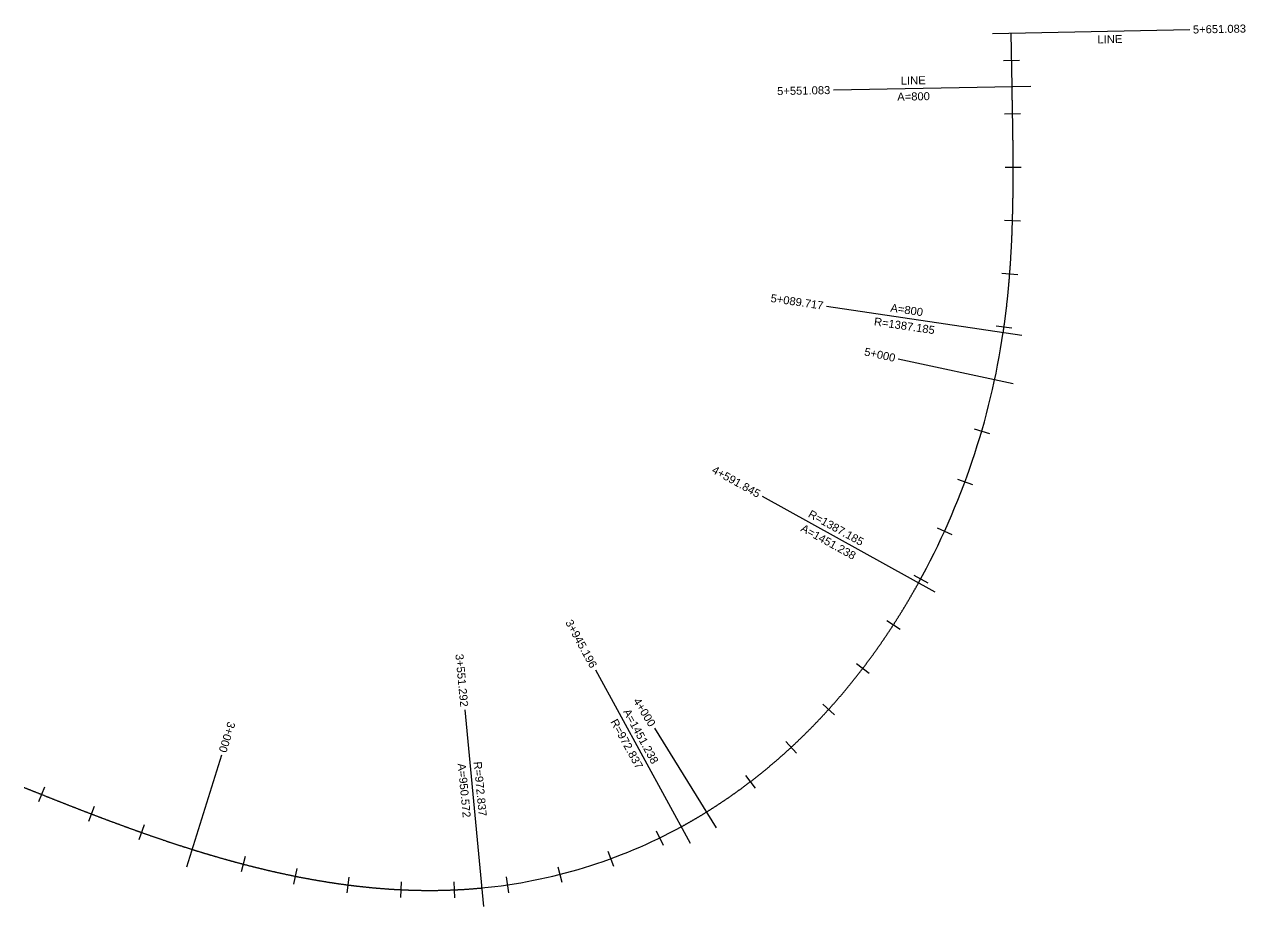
# Model space of a CAD drawing. Header units: millimetres. Extents: x 488745 to 493532, y 4217143 to 4219300.
# Drawn here: x 491243 to 493532, y 4217647 to 4219300 of the extents above; entities that cross this region are included whole.
import ezdxf
from ezdxf.enums import TextEntityAlignment as Align

# ---------------------------------------------------------------- set-up
doc = ezdxf.new("R2010")
doc.units = ezdxf.units.MM
doc.layers.add('ALIGNMENT', color=7, linetype='Continuous')
doc.layers.add('ALIGNMENT-DIMENSION', color=7, linetype='Continuous')
doc.styles.get("Standard").update_dxf_attribs({"font": 'arial.ttf'})

msp = doc.modelspace()

# ---------------------------------------------------------------- linework, layer by layer
at = {"layer": 'ALIGNMENT'}
msp.add_lwpolyline([(491242.5, 4217870.5), (491243.4, 4217870.1), (491244.3, 4217869.8), (491245.2, 4217869.4), (491246.2, 4217869), (491247.1, 4217868.6), (491248, 4217868.3), (491249, 4217867.9), (491249.9, 4217867.5), (491250.8, 4217867.2), (491251.7, 4217866.8), (491252.7, 4217866.4), (491253.6, 4217866), (491254.5, 4217865.7), (491255.5, 4217865.3), (491256.4, 4217864.9), (491257.3, 4217864.6), (491258.2, 4217864.2), (491259.2, 4217863.8), (491260.1, 4217863.4), (491261, 4217863.1), (491262, 4217862.7), (491262.9, 4217862.3), (491263.8, 4217862), (491264.7, 4217861.6), (491265.7, 4217861.2), (491266.6, 4217860.8), (491267.5, 4217860.5), (491268.5, 4217860.1), (491269.4, 4217859.7), (491270.3, 4217859.4), (491271.2, 4217859), (491272.2, 4217858.6), (491273.1, 4217858.2), (491274, 4217857.9), (491275, 4217857.5), (491275.9, 4217857.1), (491276.8, 4217856.8), (491277.7, 4217856.4), (491278.7, 4217856), (491279.6, 4217855.7), (491280.5, 4217855.3), (491281.5, 4217854.9), (491282.4, 4217854.5), (491283.3, 4217854.2), (491284.2, 4217853.8), (491285.2, 4217853.4), (491286.1, 4217853.1), (491287, 4217852.7), (491288, 4217852.3), (491288.9, 4217852), (491289.8, 4217851.6), (491290.7, 4217851.2), (491291.7, 4217850.9), (491292.6, 4217850.5), (491293.5, 4217850.1), (491294.5, 4217849.7), (491295.4, 4217849.4), (491296.3, 4217849), (491297.3, 4217848.6), (491298.2, 4217848.3), (491299.1, 4217847.9), (491300, 4217847.5), (491301, 4217847.2), (491301.9, 4217846.8), (491302.8, 4217846.4), (491303.8, 4217846.1), (491304.7, 4217845.7), (491305.6, 4217845.3), (491306.6, 4217845), (491307.5, 4217844.6), (491308.4, 4217844.2), (491309.3, 4217843.9), (491310.3, 4217843.5), (491311.2, 4217843.1), (491312.1, 4217842.8), (491313.1, 4217842.4), (491314, 4217842), (491314.9, 4217841.7), (491315.9, 4217841.3), (491316.8, 4217840.9), (491317.7, 4217840.6), (491318.7, 4217840.2), (491319.6, 4217839.8), (491320.5, 4217839.5), (491321.4, 4217839.1), (491322.4, 4217838.7), (491323.3, 4217838.4), (491324.2, 4217838), (491325.2, 4217837.7), (491326.1, 4217837.3), (491327, 4217836.9), (491328, 4217836.6), (491328.9, 4217836.2), (491329.8, 4217835.8), (491330.8, 4217835.5), (491331.7, 4217835.1), (491332.6, 4217834.7), (491333.6, 4217834.4), (491334.5, 4217834), (491335.4, 4217833.7), (491336.3, 4217833.3), (491337.3, 4217832.9), (491338.2, 4217832.6), (491339.1, 4217832.2), (491340.1, 4217831.8), (491341, 4217831.5), (491341.9, 4217831.1), (491342.9, 4217830.8), (491343.8, 4217830.4), (491344.7, 4217830), (491345.7, 4217829.7), (491346.6, 4217829.3), (491347.5, 4217828.9), (491348.5, 4217828.6), (491349.4, 4217828.2), (491350.3, 4217827.9), (491351.3, 4217827.5), (491352.2, 4217827.1), (491353.1, 4217826.8), (491354.1, 4217826.4), (491355, 4217826.1), (491355.9, 4217825.7), (491356.9, 4217825.3), (491357.8, 4217825), (491358.7, 4217824.6), (491359.7, 4217824.3), (491360.6, 4217823.9), (491361.5, 4217823.6), (491362.5, 4217823.2), (491363.4, 4217822.8), (491364.3, 4217822.5), (491365.3, 4217822.1), (491366.2, 4217821.8), (491367.1, 4217821.4), (491368.1, 4217821), (491369, 4217820.7), (491369.9, 4217820.3), (491370.9, 4217820), (491371.8, 4217819.6), (491372.7, 4217819.3), (491373.7, 4217818.9), (491374.6, 4217818.6), (491375.5, 4217818.2), (491376.5, 4217817.8), (491377.4, 4217817.5), (491378.3, 4217817.1), (491379.3, 4217816.8), (491380.2, 4217816.4), (491381.2, 4217816.1), (491382.1, 4217815.7), (491383, 4217815.4), (491384, 4217815), (491384.9, 4217814.6), (491385.8, 4217814.3), (491386.8, 4217813.9), (491387.7, 4217813.6), (491388.6, 4217813.2), (491389.6, 4217812.9), (491390.5, 4217812.5), (491391.4, 4217812.2), (491392.4, 4217811.8), (491393.3, 4217811.5), (491394.3, 4217811.1), (491395.2, 4217810.8), (491396.1, 4217810.4), (491397.1, 4217810.1), (491398, 4217809.7), (491398.9, 4217809.4), (491399.9, 4217809), (491400.8, 4217808.7), (491401.7, 4217808.3), (491402.7, 4217808), (491403.6, 4217807.6), (491404.6, 4217807.3), (491405.5, 4217806.9), (491406.4, 4217806.6), (491407.4, 4217806.2), (491408.3, 4217805.9), (491409.2, 4217805.5), (491410.2, 4217805.2), (491411.1, 4217804.8), (491412.1, 4217804.5), (491413, 4217804.1), (491413.9, 4217803.8), (491414.9, 4217803.4), (491415.8, 4217803.1), (491416.7, 4217802.7), (491417.7, 4217802.4), (491418.6, 4217802.1), (491419.6, 4217801.7), (491420.5, 4217801.4), (491421.4, 4217801), (491422.4, 4217800.7), (491423.3, 4217800.3), (491424.3, 4217800), (491425.2, 4217799.6), (491426.1, 4217799.3), (491427.1, 4217799), (491428, 4217798.6), (491428.9, 4217798.3), (491429.9, 4217797.9), (491430.8, 4217797.6), (491431.8, 4217797.2), (491432.7, 4217796.9), (491433.6, 4217796.6), (491434.6, 4217796.2), (491435.5, 4217795.9), (491436.5, 4217795.5), (491437.4, 4217795.2), (491438.3, 4217794.8), (491439.3, 4217794.5), (491440.2, 4217794.2), (491441.2, 4217793.8), (491442.1, 4217793.5), (491443, 4217793.1), (491444, 4217792.8), (491444.9, 4217792.5), (491445.9, 4217792.1), (491446.8, 4217791.8), (491447.8, 4217791.5), (491448.7, 4217791.1), (491449.6, 4217790.8), (491450.6, 4217790.4), (491451.5, 4217790.1), (491452.5, 4217789.8), (491453.4, 4217789.4), (491454.3, 4217789.1), (491455.3, 4217788.8), (491456.2, 4217788.4), (491457.2, 4217788.1), (491458.1, 4217787.8), (491459.1, 4217787.4), (491460, 4217787.1), (491460.9, 4217786.8), (491461.9, 4217786.4), (491462.8, 4217786.1), (491463.8, 4217785.8), (491464.7, 4217785.4), (491465.7, 4217785.1), (491466.6, 4217784.8), (491467.5, 4217784.4), (491468.5, 4217784.1), (491469.4, 4217783.8), (491470.4, 4217783.4), (491471.3, 4217783.1), (491472.3, 4217782.8), (491473.2, 4217782.4), (491474.1, 4217782.1), (491475.1, 4217781.8), (491476, 4217781.5), (491477, 4217781.1), (491477.9, 4217780.8), (491478.9, 4217780.5), (491479.8, 4217780.1), (491480.8, 4217779.8), (491481.7, 4217779.5), (491482.6, 4217779.2), (491483.6, 4217778.8), (491484.5, 4217778.5), (491485.5, 4217778.2), (491486.4, 4217777.8), (491487.4, 4217777.5), (491488.3, 4217777.2), (491489.3, 4217776.9), (491490.2, 4217776.5), (491491.2, 4217776.2), (491492.1, 4217775.9), (491493, 4217775.6), (491494, 4217775.3), (491494.9, 4217774.9), (491495.9, 4217774.6), (491496.8, 4217774.3), (491497.8, 4217774), (491498.7, 4217773.6), (491499.7, 4217773.3), (491500.6, 4217773), (491501.6, 4217772.7), (491502.5, 4217772.4), (491503.5, 4217772), (491504.4, 4217771.7), (491505.4, 4217771.4), (491506.3, 4217771.1), (491507.3, 4217770.8), (491508.2, 4217770.4), (491509.1, 4217770.1), (491510.1, 4217769.8), (491511, 4217769.5), (491512, 4217769.2), (491512.9, 4217768.9), (491513.9, 4217768.5), (491514.8, 4217768.2), (491515.8, 4217767.9), (491516.7, 4217767.6), (491517.7, 4217767.3), (491518.6, 4217767), (491519.6, 4217766.7), (491520.5, 4217766.3), (491521.5, 4217766), (491522.4, 4217765.7), (491523.4, 4217765.4), (491524.3, 4217765.1), (491525.3, 4217764.8), (491526.2, 4217764.5), (491527.2, 4217764.2), (491528.1, 4217763.8), (491529.1, 4217763.5), (491530, 4217763.2), (491531, 4217762.9), (491531.9, 4217762.6), (491532.9, 4217762.3), (491533.8, 4217762), (491534.8, 4217761.7), (491535.7, 4217761.4), (491536.7, 4217761.1), (491537.6, 4217760.8), (491538.6, 4217760.4), (491539.6, 4217760.1), (491540.5, 4217759.8), (491541.5, 4217759.5), (491542.4, 4217759.2), (491543.4, 4217758.9), (491544.3, 4217758.6), (491545.3, 4217758.3), (491546.2, 4217758), (491547.2, 4217757.7), (491548.1, 4217757.4), (491549.1, 4217757.1), (491550, 4217756.8), (491551, 4217756.5), (491551.9, 4217756.2), (491552.9, 4217755.9), (491553.8, 4217755.6), (491554.8, 4217755.3), (491555.8, 4217755), (491556.7, 4217754.7), (491557.7, 4217754.4), (491558.6, 4217754.1), (491559.6, 4217753.8), (491560.5, 4217753.5), (491561.5, 4217753.2), (491562.4, 4217752.9), (491563.4, 4217752.6), (491564.3, 4217752.3), (491565.3, 4217752), (491566.3, 4217751.7), (491567.2, 4217751.4), (491568.2, 4217751.1), (491569.1, 4217750.8), (491570.1, 4217750.5), (491571, 4217750.2), (491572, 4217750), (491572.9, 4217749.7), (491573.9, 4217749.4), (491574.9, 4217749.1), (491575.8, 4217748.8), (491576.8, 4217748.5), (491577.7, 4217748.2), (491578.7, 4217747.9), (491579.6, 4217747.6), (491580.6, 4217747.3), (491581.6, 4217747), (491582.5, 4217746.8), (491583.5, 4217746.5), (491584.4, 4217746.2), (491585.4, 4217745.9), (491586.3, 4217745.6), (491587.3, 4217745.3), (491588.3, 4217745), (491589.2, 4217744.8), (491590.2, 4217744.5), (491591.1, 4217744.2), (491592.1, 4217743.9), (491593.1, 4217743.6), (491594, 4217743.3), (491595, 4217743), (491595.9, 4217742.8), (491596.9, 4217742.5), (491597.9, 4217742.2), (491598.8, 4217741.9), (491599.8, 4217741.6), (491600.7, 4217741.4), (491601.7, 4217741.1), (491602.7, 4217740.8), (491603.6, 4217740.5), (491604.6, 4217740.2), (491605.5, 4217740), (491606.5, 4217739.7), (491607.5, 4217739.4), (491608.4, 4217739.1), (491609.4, 4217738.9), (491610.3, 4217738.6), (491611.3, 4217738.3), (491612.3, 4217738), (491613.2, 4217737.8), (491614.2, 4217737.5), (491615.1, 4217737.2), (491616.1, 4217736.9), (491617.1, 4217736.7), (491618, 4217736.4), (491619, 4217736.1), (491620, 4217735.9), (491620.9, 4217735.6), (491621.9, 4217735.3), (491622.8, 4217735), (491623.8, 4217734.8), (491624.8, 4217734.5), (491625.7, 4217734.2), (491626.7, 4217734), (491627.7, 4217733.7), (491628.6, 4217733.4), (491629.6, 4217733.2), (491630.6, 4217732.9), (491631.5, 4217732.6), (491632.5, 4217732.4), (491633.5, 4217732.1), (491634.4, 4217731.9), (491635.4, 4217731.6), (491636.3, 4217731.3), (491637.3, 4217731.1), (491638.3, 4217730.8), (491639.2, 4217730.5), (491640.2, 4217730.3), (491641.2, 4217730), (491642.1, 4217729.8), (491643.1, 4217729.5), (491644.1, 4217729.2), (491645, 4217729), (491646, 4217728.7), (491647, 4217728.5), (491647.9, 4217728.2), (491648.9, 4217728), (491649.9, 4217727.7), (491650.8, 4217727.4), (491651.8, 4217727.2), (491652.8, 4217726.9), (491653.7, 4217726.7), (491654.7, 4217726.4), (491655.7, 4217726.2), (491656.6, 4217725.9), (491657.6, 4217725.7), (491658.6, 4217725.4), (491659.5, 4217725.2), (491660.5, 4217724.9), (491661.5, 4217724.7), (491662.4, 4217724.4), (491663.4, 4217724.2), (491664.4, 4217723.9), (491665.4, 4217723.7), (491666.3, 4217723.4), (491667.3, 4217723.2), (491668.3, 4217722.9), (491669.2, 4217722.7), (491670.2, 4217722.5), (491671.2, 4217722.2), (491672.1, 4217722), (491673.1, 4217721.7), (491674.1, 4217721.5), (491675.1, 4217721.2), (491676, 4217721), (491677, 4217720.8), (491678, 4217720.5), (491678.9, 4217720.3), (491679.9, 4217720), (491680.9, 4217719.8), (491681.8, 4217719.6), (491682.8, 4217719.3), (491683.8, 4217719.1), (491684.8, 4217718.8), (491685.7, 4217718.6), (491686.7, 4217718.4), (491687.7, 4217718.1), (491688.6, 4217717.9), (491689.6, 4217717.7), (491690.6, 4217717.4), (491691.6, 4217717.2), (491692.5, 4217717), (491693.5, 4217716.7), (491694.5, 4217716.5), (491695.5, 4217716.3), (491696.4, 4217716.1), (491697.4, 4217715.8), (491698.4, 4217715.6), (491699.4, 4217715.4), (491700.3, 4217715.1), (491701.3, 4217714.9), (491702.3, 4217714.7), (491703.2, 4217714.5), (491704.2, 4217714.2), (491705.2, 4217714), (491706.2, 4217713.8), (491707.1, 4217713.6), (491708.1, 4217713.3), (491709.1, 4217713.1), (491710.1, 4217712.9), (491711, 4217712.7), (491712, 4217712.4), (491713, 4217712.2), (491714, 4217712), (491714.9, 4217711.8), (491715.9, 4217711.6), (491716.9, 4217711.4), (491717.9, 4217711.1), (491718.9, 4217710.9), (491719.8, 4217710.7), (491720.8, 4217710.5), (491721.8, 4217710.3), (491722.8, 4217710.1), (491723.7, 4217709.8), (491724.7, 4217709.6), (491725.7, 4217709.4), (491726.7, 4217709.2), (491727.6, 4217709), (491728.6, 4217708.8), (491729.6, 4217708.6), (491730.6, 4217708.4), (491731.6, 4217708.2), (491732.5, 4217707.9), (491733.5, 4217707.7), (491734.5, 4217707.5), (491735.5, 4217707.3), (491736.4, 4217707.1), (491737.4, 4217706.9), (491738.4, 4217706.7), (491739.4, 4217706.5), (491740.4, 4217706.3), (491741.3, 4217706.1), (491742.3, 4217705.9), (491743.3, 4217705.7), (491744.3, 4217705.5), (491745.3, 4217705.3), (491746.2, 4217705.1), (491747.2, 4217704.9), (491748.2, 4217704.7), (491749.2, 4217704.5), (491750.2, 4217704.3), (491751.1, 4217704.1), (491752.1, 4217703.9), (491753.1, 4217703.7), (491754.1, 4217703.5), (491755.1, 4217703.3), (491756, 4217703.1), (491757, 4217702.9), (491758, 4217702.7), (491759, 4217702.6), (491760, 4217702.4), (491760.9, 4217702.2), (491761.9, 4217702), (491762.9, 4217701.8), (491763.9, 4217701.6), (491764.9, 4217701.4), (491765.9, 4217701.2), (491766.8, 4217701), (491767.8, 4217700.9), (491768.8, 4217700.7), (491769.8, 4217700.5), (491770.8, 4217700.3), (491771.8, 4217700.1), (491772.7, 4217699.9), (491773.7, 4217699.8), (491774.7, 4217699.6), (491775.7, 4217699.4), (491776.7, 4217699.2), (491777.7, 4217699), (491778.6, 4217698.9), (491779.6, 4217698.7), (491780.6, 4217698.5), (491781.6, 4217698.3), (491782.6, 4217698.1), (491783.6, 4217698), (491784.5, 4217697.8), (491785.5, 4217697.6), (491786.5, 4217697.4), (491787.5, 4217697.3), (491788.5, 4217697.1), (491789.5, 4217696.9), (491790.5, 4217696.8), (491791.4, 4217696.6), (491792.4, 4217696.4), (491793.4, 4217696.3), (491794.4, 4217696.1), (491795.4, 4217695.9), (491796.4, 4217695.7), (491797.4, 4217695.6), (491798.3, 4217695.4), (491799.3, 4217695.3), (491800.3, 4217695.1), (491801.3, 4217694.9), (491802.3, 4217694.8), (491803.3, 4217694.6), (491804.3, 4217694.4), (491805.3, 4217694.3), (491806.2, 4217694.1), (491807.2, 4217694), (491808.2, 4217693.8), (491809.2, 4217693.6), (491810.2, 4217693.5), (491811.2, 4217693.3), (491812.2, 4217693.2), (491813.2, 4217693), (491814.1, 4217692.9), (491815.1, 4217692.7), (491816.1, 4217692.6), (491817.1, 4217692.4), (491818.1, 4217692.3), (491819.1, 4217692.1), (491820.1, 4217692), (491821.1, 4217691.8), (491822, 4217691.7), (491823, 4217691.5), (491824, 4217691.4), (491825, 4217691.2), (491826, 4217691.1), (491827, 4217690.9), (491828, 4217690.8), (491829, 4217690.6), (491830, 4217690.5), (491831, 4217690.4), (491831.9, 4217690.2), (491832.9, 4217690.1), (491833.9, 4217689.9), (491834.9, 4217689.8), (491835.9, 4217689.7), (491836.9, 4217689.5), (491837.9, 4217689.4), (491838.9, 4217689.2), (491839.9, 4217689.1), (491840.9, 4217689), (491841.8, 4217688.8), (491842.8, 4217688.7), (491843.8, 4217688.6), (491844.8, 4217688.4), (491845.8, 4217688.3), (491846.8, 4217688.2), (491847.8, 4217688), (491848.8, 4217687.9), (491849.8, 4217687.8), (491850.8, 4217687.7), (491851.8, 4217687.5), (491852.8, 4217687.4), (491853.7, 4217687.3), (491854.7, 4217687.2), (491855.7, 4217687), (491856.7, 4217686.9), (491857.7, 4217686.8), (491858.7, 4217686.7), (491859.7, 4217686.6), (491860.7, 4217686.4), (491861.7, 4217686.3), (491862.7, 4217686.2), (491863.7, 4217686.1), (491864.7, 4217686), (491865.7, 4217685.8), (491866.7, 4217685.7), (491867.6, 4217685.6), (491868.6, 4217685.5), (491869.6, 4217685.4), (491870.6, 4217685.3), (491871.6, 4217685.2), (491872.6, 4217685.1), (491873.6, 4217684.9), (491874.6, 4217684.8), (491875.6, 4217684.7), (491876.6, 4217684.6), (491877.6, 4217684.5), (491878.6, 4217684.4), (491879.6, 4217684.3), (491880.6, 4217684.2), (491881.6, 4217684.1), (491882.6, 4217684), (491883.6, 4217683.9), (491884.5, 4217683.8), (491885.5, 4217683.7), (491886.5, 4217683.6), (491887.5, 4217683.5), (491888.5, 4217683.4), (491889.5, 4217683.3), (491890.5, 4217683.2), (491891.5, 4217683.1), (491892.5, 4217683), (491893.5, 4217682.9), (491894.5, 4217682.8), (491895.5, 4217682.7), (491896.5, 4217682.6), (491897.5, 4217682.5), (491898.5, 4217682.4), (491899.5, 4217682.4), (491900.5, 4217682.3), (491901.5, 4217682.2), (491902.5, 4217682.1), (491903.5, 4217682), (491904.5, 4217681.9), (491905.5, 4217681.8), (491906.5, 4217681.7), (491907.4, 4217681.7), (491908.4, 4217681.6), (491909.4, 4217681.5), (491910.4, 4217681.4), (491911.4, 4217681.3), (491912.4, 4217681.3), (491913.4, 4217681.2), (491914.4, 4217681.1), (491915.4, 4217681), (491916.4, 4217681), (491917.4, 4217680.9), (491918.4, 4217680.8), (491919.4, 4217680.7), (491920.4, 4217680.7), (491921.4, 4217680.6), (491922.4, 4217680.5), (491923.4, 4217680.4), (491924.4, 4217680.4), (491925.4, 4217680.3), (491926.4, 4217680.2), (491927.4, 4217680.2), (491928.4, 4217680.1), (491929.4, 4217680), (491930.4, 4217680), (491931.4, 4217679.9), (491932.4, 4217679.9), (491933.4, 4217679.8), (491934.4, 4217679.7), (491935.4, 4217679.7), (491936.4, 4217679.6), (491937.4, 4217679.6), (491938.4, 4217679.5), (491939.4, 4217679.4), (491940.4, 4217679.4), (491941.4, 4217679.3), (491942.4, 4217679.3), (491943.4, 4217679.2), (491944.4, 4217679.2), (491945.4, 4217679.1), (491946.4, 4217679.1), (491947.4, 4217679), (491948.4, 4217679), (491949.4, 4217678.9), (491950.4, 4217678.9), (491951.4, 4217678.8), (491952.4, 4217678.8), (491953.4, 4217678.7), (491954.4, 4217678.7), (491955.4, 4217678.7), (491956.4, 4217678.6), (491957.3, 4217678.6), (491958.3, 4217678.5), (491959.3, 4217678.5), (491960.3, 4217678.5), (491961.3, 4217678.4), (491962.3, 4217678.4), (491963.3, 4217678.3), (491964.3, 4217678.3), (491965.3, 4217678.3), (491966.3, 4217678.2), (491967.3, 4217678.2), (491968.3, 4217678.2), (491969.3, 4217678.1), (491970.3, 4217678.1), (491971.3, 4217678.1), (491972.3, 4217678.1), (491973.3, 4217678), (491974.3, 4217678), (491975.3, 4217678), (491976.3, 4217678), (491977.3, 4217677.9), (491978.3, 4217677.9), (491979.3, 4217677.9), (491980.3, 4217677.9), (491981.3, 4217677.8), (491982.3, 4217677.8), (491983.3, 4217677.8), (491984.3, 4217677.8), (491985.3, 4217677.8), (491986.3, 4217677.8), (491987.3, 4217677.7), (491988.3, 4217677.7), (491989.3, 4217677.7), (491990.3, 4217677.7), (491991.3, 4217677.7), (491992.3, 4217677.7), (491993.3, 4217677.7), (491994.3, 4217677.7), (491995.3, 4217677.7), (491996.3, 4217677.7), (491997.3, 4217677.6), (491998.3, 4217677.6), (491999.3, 4217677.6), (492000.3, 4217677.6), (492001.3, 4217677.6), (492002.3, 4217677.6), (492003.3, 4217677.6), (492004.3, 4217677.6), (492005.3, 4217677.6), (492006.3, 4217677.6), (492007.3, 4217677.6), (492008.3, 4217677.6), (492009.3, 4217677.7), (492010.3, 4217677.7), (492011.3, 4217677.7), (492012.3, 4217677.7), (492013.3, 4217677.7), (492014.3, 4217677.7), (492015.3, 4217677.7), (492016.3, 4217677.7), (492017.3, 4217677.7), (492018.3, 4217677.7), (492019.3, 4217677.8), (492020.3, 4217677.8), (492021.3, 4217677.8), (492022.3, 4217677.8), (492023.3, 4217677.8), (492024.3, 4217677.8), (492025.3, 4217677.9), (492026.3, 4217677.9), (492027.3, 4217677.9), (492028.3, 4217677.9), (492029.3, 4217678), (492030.3, 4217678), (492031.3, 4217678), (492032.3, 4217678), (492033.3, 4217678.1), (492034.3, 4217678.1), (492035.3, 4217678.1), (492036.3, 4217678.2), (492037.3, 4217678.2), (492038.3, 4217678.2), (492039.3, 4217678.3), (492040.3, 4217678.3), (492041.3, 4217678.3), (492042.3, 4217678.4), (492043.3, 4217678.4), (492044.3, 4217678.4), (492045.3, 4217678.5), (492046.3, 4217678.5), (492047.3, 4217678.6), (492048.3, 4217678.6), (492049.3, 4217678.6), (492050.3, 4217678.7), (492051.3, 4217678.7), (492052.3, 4217678.8), (492053.3, 4217678.8), (492054.3, 4217678.9), (492055.3, 4217678.9), (492056.3, 4217679), (492057.3, 4217679), (492058.3, 4217679.1), (492059.3, 4217679.1), (492060.3, 4217679.2), (492061.3, 4217679.2), (492062.3, 4217679.3), (492063.3, 4217679.4), (492064.3, 4217679.4), (492065.3, 4217679.5), (492066.3, 4217679.5), (492067.3, 4217679.6), (492068.3, 4217679.7), (492069.3, 4217679.7), (492070.3, 4217679.8), (492071.3, 4217679.9), (492072.3, 4217679.9), (492073.3, 4217680), (492074.3, 4217680.1), (492075.3, 4217680.1), (492076.3, 4217680.2), (492077.3, 4217680.3), (492078.3, 4217680.3), (492079.3, 4217680.4), (492080.3, 4217680.5), (492081.3, 4217680.6), (492082.3, 4217680.6), (492083.3, 4217680.7), (492084.3, 4217680.8), (492085.3, 4217680.9), (492086.2, 4217680.9), (492087.2, 4217681), (492088.2, 4217681.1), (492089.2, 4217681.2), (492090.2, 4217681.3), (492091.2, 4217681.4), (492092.2, 4217681.5), (492093.2, 4217681.5), (492094.2, 4217681.6), (492095.2, 4217681.7), (492096.2, 4217681.8), (492097.2, 4217681.9), (492098.2, 4217682), (492099.2, 4217682.1), (492100, 4217682.2, 0.101573), (492474.1, 4217796.8), (492474.9, 4217797.2), (492475.8, 4217797.7), (492476.7, 4217798.2), (492477.6, 4217798.7), (492478.5, 4217799.2), (492479.3, 4217799.6), (492480.2, 4217800.1), (492481.1, 4217800.6), (492482, 4217801.1), (492482.8, 4217801.6), (492483.7, 4217802.1), (492484.6, 4217802.6), (492485.4, 4217803.1), (492486.3, 4217803.5), (492487.2, 4217804), (492488.1, 4217804.5), (492488.9, 4217805), (492489.8, 4217805.5), (492490.7, 4217806), (492491.5, 4217806.5), (492492.4, 4217807), (492493.3, 4217807.5), (492494.1, 4217808), (492495, 4217808.5), (492495.9, 4217809), (492496.7, 4217809.5), (492497.6, 4217810), (492498.5, 4217810.5), (492499.3, 4217811), (492500.2, 4217811.5), (492501, 4217812), (492501.9, 4217812.5), (492502.8, 4217813), (492503.6, 4217813.6), (492504.5, 4217814.1), (492505.3, 4217814.6), (492506.2, 4217815.1), (492507.1, 4217815.6), (492507.9, 4217816.1), (492508.8, 4217816.6), (492509.6, 4217817.1), (492510.5, 4217817.7), (492511.3, 4217818.2), (492512.2, 4217818.7), (492513.1, 4217819.2), (492513.9, 4217819.7), (492514.8, 4217820.3), (492515.6, 4217820.8), (492516.5, 4217821.3), (492517.3, 4217821.8), (492518.2, 4217822.3), (492519, 4217822.9), (492519.9, 4217823.4), (492520.7, 4217823.9), (492521.6, 4217824.4), (492522.4, 4217825), (492523.3, 4217825.5), (492524.1, 4217826), (492525, 4217826.6), (492525.8, 4217827.1), (492526.7, 4217827.6), (492527.5, 4217828.2), (492528.4, 4217828.7), (492529.2, 4217829.2), (492530.1, 4217829.8), (492530.9, 4217830.3), (492531.7, 4217830.8), (492532.6, 4217831.4), (492533.4, 4217831.9), (492534.3, 4217832.5), (492535.1, 4217833), (492535.9, 4217833.5), (492536.8, 4217834.1), (492537.6, 4217834.6), (492538.5, 4217835.2), (492539.3, 4217835.7), (492540.1, 4217836.3), (492541, 4217836.8), (492541.8, 4217837.3), (492542.7, 4217837.9), (492543.5, 4217838.4), (492544.3, 4217839), (492545.2, 4217839.5), (492546, 4217840.1), (492546.8, 4217840.6), (492547.7, 4217841.2), (492548.5, 4217841.8), (492549.3, 4217842.3), (492550.2, 4217842.9), (492551, 4217843.4), (492551.8, 4217844), (492552.7, 4217844.5), (492553.5, 4217845.1), (492554.3, 4217845.7), (492555.1, 4217846.2), (492556, 4217846.8), (492556.8, 4217847.3), (492557.6, 4217847.9), (492558.4, 4217848.5), (492559.3, 4217849), (492560.1, 4217849.6), (492560.9, 4217850.2), (492561.7, 4217850.7), (492562.6, 4217851.3), (492563.4, 4217851.9), (492564.2, 4217852.4), (492565, 4217853), (492565.9, 4217853.6), (492566.7, 4217854.1), (492567.5, 4217854.7), (492568.3, 4217855.3), (492569.1, 4217855.9), (492570, 4217856.4), (492570.8, 4217857), (492571.6, 4217857.6), (492572.4, 4217858.2), (492573.2, 4217858.7), (492574, 4217859.3), (492574.9, 4217859.9), (492575.7, 4217860.5), (492576.5, 4217861.1), (492577.3, 4217861.6), (492578.1, 4217862.2), (492578.9, 4217862.8), (492579.7, 4217863.4), (492580.5, 4217864), (492581.4, 4217864.6), (492582.2, 4217865.2), (492583, 4217865.7), (492583.8, 4217866.3), (492584.6, 4217866.9), (492585.4, 4217867.5), (492586.2, 4217868.1), (492587, 4217868.7), (492587.8, 4217869.3), (492588.6, 4217869.9), (492589.4, 4217870.5), (492590.2, 4217871.1), (492591, 4217871.7), (492591.8, 4217872.3), (492592.6, 4217872.8), (492593.4, 4217873.4), (492594.2, 4217874), (492595, 4217874.6), (492595.8, 4217875.2), (492596.6, 4217875.8), (492597.4, 4217876.4), (492598.2, 4217877), (492599, 4217877.7), (492599.8, 4217878.3), (492600.6, 4217878.9), (492601.4, 4217879.5), (492602.2, 4217880.1), (492603, 4217880.7), (492603.8, 4217881.3), (492604.6, 4217881.9), (492605.4, 4217882.5), (492606.2, 4217883.1), (492607, 4217883.7), (492607.8, 4217884.3), (492608.6, 4217884.9), (492609.4, 4217885.6), (492610.1, 4217886.2), (492610.9, 4217886.8), (492611.7, 4217887.4), (492612.5, 4217888), (492613.3, 4217888.6), (492614.1, 4217889.2), (492614.9, 4217889.9), (492615.7, 4217890.5), (492616.4, 4217891.1), (492617.2, 4217891.7), (492618, 4217892.3), (492618.8, 4217893), (492619.6, 4217893.6), (492620.4, 4217894.2), (492621.1, 4217894.8), (492621.9, 4217895.5), (492622.7, 4217896.1), (492623.5, 4217896.7), (492624.3, 4217897.3), (492625, 4217898), (492625.8, 4217898.6), (492626.6, 4217899.2), (492627.4, 4217899.9), (492628.1, 4217900.5), (492628.9, 4217901.1), (492629.7, 4217901.8), (492630.5, 4217902.4), (492631.2, 4217903), (492632, 4217903.7), (492632.8, 4217904.3), (492633.6, 4217904.9), (492634.3, 4217905.6), (492635.1, 4217906.2), (492635.9, 4217906.8), (492636.6, 4217907.5), (492637.4, 4217908.1), (492638.2, 4217908.7), (492638.9, 4217909.4), (492639.7, 4217910), (492640.5, 4217910.7), (492641.2, 4217911.3), (492642, 4217912), (492642.8, 4217912.6), (492643.5, 4217913.2), (492644.3, 4217913.9), (492645.1, 4217914.5), (492645.8, 4217915.2), (492646.6, 4217915.8), (492647.4, 4217916.5), (492648.1, 4217917.1), (492648.9, 4217917.8), (492649.6, 4217918.4), (492650.4, 4217919.1), (492651.2, 4217919.7), (492651.9, 4217920.4), (492652.7, 4217921), (492653.4, 4217921.7), (492654.2, 4217922.4), (492654.9, 4217923), (492655.7, 4217923.7), (492656.4, 4217924.3), (492657.2, 4217925), (492657.9, 4217925.6), (492658.7, 4217926.3), (492659.5, 4217927), (492660.2, 4217927.6), (492661, 4217928.3), (492661.7, 4217928.9), (492662.5, 4217929.6), (492663.2, 4217930.3), (492663.9, 4217930.9), (492664.7, 4217931.6), (492665.4, 4217932.3), (492666.2, 4217932.9), (492666.9, 4217933.6), (492667.7, 4217934.3), (492668.4, 4217934.9), (492669.2, 4217935.6), (492669.9, 4217936.3), (492670.7, 4217936.9), (492671.4, 4217937.6), (492672.1, 4217938.3), (492672.9, 4217938.9), (492673.6, 4217939.6), (492674.4, 4217940.3), (492675.1, 4217941), (492675.8, 4217941.6), (492676.6, 4217942.3), (492677.3, 4217943), (492678, 4217943.7), (492678.8, 4217944.3), (492679.5, 4217945), (492680.2, 4217945.7), (492681, 4217946.4), (492681.7, 4217947.1), (492682.4, 4217947.7), (492683.2, 4217948.4), (492683.9, 4217949.1), (492684.6, 4217949.8), (492685.4, 4217950.5), (492686.1, 4217951.2), (492686.8, 4217951.8), (492687.6, 4217952.5), (492688.3, 4217953.2), (492689, 4217953.9), (492689.7, 4217954.6), (492690.5, 4217955.3), (492691.2, 4217956), (492691.9, 4217956.7), (492692.6, 4217957.3), (492693.4, 4217958), (492694.1, 4217958.7), (492694.8, 4217959.4), (492695.5, 4217960.1), (492696.3, 4217960.8), (492697, 4217961.5), (492697.7, 4217962.2), (492698.4, 4217962.9), (492699.1, 4217963.6), (492699.8, 4217964.3), (492700.6, 4217965), (492701.3, 4217965.7), (492702, 4217966.4), (492702.7, 4217967.1), (492703.4, 4217967.8), (492704.1, 4217968.5), (492704.9, 4217969.2), (492705.6, 4217969.9), (492706.3, 4217970.6), (492707, 4217971.3), (492707.7, 4217972), (492708.4, 4217972.7), (492709.1, 4217973.4), (492709.8, 4217974.1), (492710.5, 4217974.8), (492711.2, 4217975.5), (492712, 4217976.2), (492712.7, 4217976.9), (492713.4, 4217977.6), (492714.1, 4217978.3), (492714.8, 4217979), (492715.5, 4217979.8), (492716.2, 4217980.5), (492716.9, 4217981.2), (492717.6, 4217981.9), (492718.3, 4217982.6), (492719, 4217983.3), (492719.7, 4217984), (492720.4, 4217984.7), (492721.1, 4217985.5), (492721.8, 4217986.2), (492722.5, 4217986.9), (492723.2, 4217987.6), (492723.9, 4217988.3), (492724.6, 4217989), (492725.3, 4217989.8), (492726, 4217990.5), (492726.7, 4217991.2), (492727.3, 4217991.9), (492728, 4217992.6), (492728.7, 4217993.4), (492729.4, 4217994.1), (492730.1, 4217994.8), (492730.8, 4217995.5), (492731.5, 4217996.3), (492732.2, 4217997), (492732.9, 4217997.7), (492733.6, 4217998.4), (492734.2, 4217999.2), (492734.9, 4217999.9), (492735.6, 4218000.6), (492736.3, 4218001.3), (492737, 4218002.1), (492737.7, 4218002.8), (492738.4, 4218003.5), (492739, 4218004.3), (492739.7, 4218005), (492740.4, 4218005.7), (492741.1, 4218006.5), (492741.8, 4218007.2), (492742.4, 4218007.9), (492743.1, 4218008.7), (492743.8, 4218009.4), (492744.5, 4218010.1), (492745.2, 4218010.9), (492745.8, 4218011.6), (492746.5, 4218012.3), (492747.2, 4218013.1), (492747.9, 4218013.8), (492748.5, 4218014.6), (492749.2, 4218015.3), (492749.9, 4218016), (492750.5, 4218016.8), (492751.2, 4218017.5), (492751.9, 4218018.3), (492752.6, 4218019), (492753.2, 4218019.8), (492753.9, 4218020.5), (492754.6, 4218021.2), (492755.2, 4218022), (492755.9, 4218022.7), (492756.6, 4218023.5), (492757.2, 4218024.2), (492757.9, 4218025), (492758.6, 4218025.7), (492759.2, 4218026.5), (492759.9, 4218027.2), (492760.5, 4218028), (492761.2, 4218028.7), (492761.9, 4218029.5), (492762.5, 4218030.2), (492763.2, 4218031), (492763.8, 4218031.7), (492764.5, 4218032.5), (492765.2, 4218033.2), (492765.8, 4218034), (492766.5, 4218034.7), (492767.1, 4218035.5), (492767.8, 4218036.2), (492768.4, 4218037), (492769.1, 4218037.8), (492769.7, 4218038.5), (492770.4, 4218039.3), (492771.1, 4218040), (492771.7, 4218040.8), (492772.4, 4218041.5), (492773, 4218042.3), (492773.7, 4218043.1), (492774.3, 4218043.8), (492774.9, 4218044.6), (492775.6, 4218045.4), (492776.2, 4218046.1), (492776.9, 4218046.9), (492777.5, 4218047.6), (492778.2, 4218048.4), (492778.8, 4218049.2), (492779.5, 4218049.9), (492780.1, 4218050.7), (492780.8, 4218051.5), (492781.4, 4218052.2), (492782, 4218053), (492782.7, 4218053.8), (492783.3, 4218054.5), (492784, 4218055.3), (492784.6, 4218056.1), (492785.2, 4218056.8), (492785.9, 4218057.6), (492786.5, 4218058.4), (492787.1, 4218059.2), (492787.8, 4218059.9), (492788.4, 4218060.7), (492789, 4218061.5), (492789.7, 4218062.3), (492790.3, 4218063), (492790.9, 4218063.8), (492791.6, 4218064.6), (492792.2, 4218065.4), (492792.8, 4218066.1), (492793.5, 4218066.9), (492794.1, 4218067.7), (492794.7, 4218068.5), (492795.3, 4218069.2), (492796, 4218070), (492796.6, 4218070.8), (492797.2, 4218071.6), (492797.9, 4218072.4), (492798.5, 4218073.1), (492799.1, 4218073.9), (492799.7, 4218074.7), (492800.3, 4218075.5), (492801, 4218076.3), (492801.6, 4218077.1), (492802.2, 4218077.8), (492802.8, 4218078.6), (492803.4, 4218079.4), (492804.1, 4218080.2), (492804.7, 4218081), (492805.3, 4218081.8), (492805.9, 4218082.6), (492806.5, 4218083.3), (492807.1, 4218084.1), (492807.8, 4218084.9), (492808.4, 4218085.7), (492809, 4218086.5), (492809.6, 4218087.3), (492810.2, 4218088.1), (492810.8, 4218088.9), (492811.4, 4218089.7), (492812, 4218090.5), (492812.7, 4218091.3), (492813.3, 4218092), (492813.9, 4218092.8), (492814.5, 4218093.6), (492815.1, 4218094.4), (492815.7, 4218095.2), (492816.3, 4218096), (492816.9, 4218096.8), (492817.5, 4218097.6), (492818.1, 4218098.4), (492818.7, 4218099.2), (492819.3, 4218100), (492819.9, 4218100.8), (492820.5, 4218101.6), (492821.1, 4218102.4), (492821.7, 4218103.2), (492822.3, 4218104), (492822.9, 4218104.8), (492823.5, 4218105.6), (492824.1, 4218106.4), (492824.7, 4218107.2), (492825.3, 4218108), (492825.9, 4218108.8), (492826.5, 4218109.6), (492827.1, 4218110.4), (492827.7, 4218111.2), (492828.3, 4218112), (492828.9, 4218112.8), (492829.5, 4218113.7), (492830, 4218114.5), (492830.6, 4218115.3), (492831.2, 4218116.1), (492831.8, 4218116.9), (492832.4, 4218117.7), (492833, 4218118.5), (492833.6, 4218119.3), (492834.2, 4218120.1), (492834.8, 4218120.9), (492835.3, 4218121.7), (492835.9, 4218122.6), (492836.5, 4218123.4), (492837.1, 4218124.2), (492837.7, 4218125), (492838.3, 4218125.8), (492838.8, 4218126.6), (492839.4, 4218127.4), (492840, 4218128.2), (492840.6, 4218129.1), (492841.2, 4218129.9), (492841.7, 4218130.7), (492842.3, 4218131.5), (492842.9, 4218132.3), (492843.5, 4218133.1), (492844, 4218134), (492844.6, 4218134.8), (492845.2, 4218135.6), (492845.8, 4218136.4), (492846.3, 4218137.2), (492846.9, 4218138.1), (492847.5, 4218138.9), (492848, 4218139.7), (492848.6, 4218140.5), (492849.2, 4218141.3), (492849.8, 4218142.2), (492850.3, 4218143), (492850.9, 4218143.8), (492851.5, 4218144.6), (492852, 4218145.5), (492852.6, 4218146.3), (492853.1, 4218147.1), (492853.7, 4218147.9), (492854.3, 4218148.8), (492854.8, 4218149.6), (492855.4, 4218150.4), (492856, 4218151.2), (492856.5, 4218152.1), (492857.1, 4218152.9), (492857.6, 4218153.7), (492858.2, 4218154.6), (492858.8, 4218155.4), (492859.3, 4218156.2), (492859.9, 4218157), (492860.4, 4218157.9), (492861, 4218158.7), (492861.5, 4218159.5), (492862.1, 4218160.4), (492862.7, 4218161.2), (492863.2, 4218162), (492863.8, 4218162.9), (492864.3, 4218163.7), (492864.9, 4218164.5), (492865.4, 4218165.4), (492866, 4218166.2), (492866.5, 4218167), (492867.1, 4218167.9), (492867.6, 4218168.7), (492868.2, 4218169.6), (492868.7, 4218170.4), (492869.3, 4218171.2), (492869.8, 4218172.1), (492870.3, 4218172.9), (492870.9, 4218173.7), (492871.4, 4218174.6), (492872, 4218175.4), (492872.5, 4218176.3), (492873.1, 4218177.1), (492873.6, 4218177.9), (492874.1, 4218178.8), (492874.7, 4218179.6), (492875.2, 4218180.5), (492875.8, 4218181.3), (492876.3, 4218182.2), (492876.8, 4218183), (492877.4, 4218183.8), (492877.9, 4218184.7), (492878.4, 4218185.5), (492879, 4218186.4), (492879.5, 4218187.2), (492880, 4218188.1), (492880.6, 4218188.9), (492881.1, 4218189.8), (492881.6, 4218190.6), (492882.2, 4218191.5), (492882.7, 4218192.3), (492883.2, 4218193.2), (492883.8, 4218194), (492884.3, 4218194.8), (492884.8, 4218195.7), (492885.3, 4218196.5), (492885.9, 4218197.4), (492886.4, 4218198.2), (492886.9, 4218199.1), (492887.4, 4218200), (492888, 4218200.8), (492888.5, 4218201.7), (492889, 4218202.5), (492889.5, 4218203.4), (492890.1, 4218204.2), (492890.6, 4218205.1), (492891.1, 4218205.9), (492891.6, 4218206.8), (492892.1, 4218207.6), (492892.7, 4218208.5), (492893.2, 4218209.3), (492893.7, 4218210.2), (492894.2, 4218211.1), (492894.7, 4218211.9), (492895.2, 4218212.8), (492895.8, 4218213.6), (492896.3, 4218214.5), (492896.8, 4218215.3), (492897.3, 4218216.2), (492897.8, 4218217.1), (492898.3, 4218217.9), (492898.8, 4218218.8), (492899.3, 4218219.6), (492899.8, 4218220.5), (492900.3, 4218221.4), (492900.9, 4218222.2), (492901.4, 4218223.1), (492901.9, 4218223.9), (492902.4, 4218224.8), (492902.9, 4218225.7), (492903.4, 4218226.5), (492903.9, 4218227.4), (492904.4, 4218228.3), (492904.9, 4218229.1), (492905.4, 4218230), (492905.9, 4218230.9), (492906.4, 4218231.7), (492906.9, 4218232.6), (492907.4, 4218233.5), (492907.9, 4218234.3), (492908.4, 4218235.2), (492908.9, 4218236.1), (492909.4, 4218236.9), (492909.9, 4218237.8), (492910.4, 4218238.7), (492910.9, 4218239.5), (492911.4, 4218240.4), (492911.9, 4218241.3), (492912.4, 4218242.1), (492912.9, 4218243), (492913.3, 4218243.9), (492913.8, 4218244.7), (492914.3, 4218245.6), (492914.8, 4218246.5), (492915.3, 4218247.4), (492915.8, 4218248.2), (492916.3, 4218249.1), (492916.8, 4218250), (492917.3, 4218250.9), (492917.7, 4218251.7), (492918.2, 4218252.6), (492918.7, 4218253.5), (492919, 4218254, 0.089969), (493077.7, 4218723.1), (493077.9, 4218724.1), (493078, 4218725.1), (493078.2, 4218726.1), (493078.3, 4218727.1), (493078.4, 4218728.1), (493078.6, 4218729.1), (493078.7, 4218730.1), (493078.9, 4218731.1), (493079, 4218732), (493079.1, 4218733), (493079.3, 4218734), (493079.4, 4218735), (493079.6, 4218736), (493079.7, 4218737), (493079.8, 4218738), (493080, 4218739), (493080.1, 4218740), (493080.2, 4218741), (493080.4, 4218742), (493080.5, 4218742.9), (493080.6, 4218743.9), (493080.8, 4218744.9), (493080.9, 4218745.9), (493081, 4218746.9), (493081.2, 4218747.9), (493081.3, 4218748.9), (493081.4, 4218749.9), (493081.5, 4218750.9), (493081.7, 4218751.9), (493081.8, 4218752.9), (493081.9, 4218753.9), (493082, 4218754.8), (493082.2, 4218755.8), (493082.3, 4218756.8), (493082.4, 4218757.8), (493082.5, 4218758.8), (493082.7, 4218759.8), (493082.8, 4218760.8), (493082.9, 4218761.8), (493083, 4218762.8), (493083.1, 4218763.8), (493083.2, 4218764.8), (493083.4, 4218765.8), (493083.5, 4218766.8), (493083.6, 4218767.7), (493083.7, 4218768.7), (493083.8, 4218769.7), (493083.9, 4218770.7), (493084.1, 4218771.7), (493084.2, 4218772.7), (493084.3, 4218773.7), (493084.4, 4218774.7), (493084.5, 4218775.7), (493084.6, 4218776.7), (493084.7, 4218777.7), (493084.8, 4218778.7), (493084.9, 4218779.7), (493085, 4218780.7), (493085.2, 4218781.7), (493085.3, 4218782.7), (493085.4, 4218783.7), (493085.5, 4218784.6), (493085.6, 4218785.6), (493085.7, 4218786.6), (493085.8, 4218787.6), (493085.9, 4218788.6), (493086, 4218789.6), (493086.1, 4218790.6), (493086.2, 4218791.6), (493086.3, 4218792.6), (493086.4, 4218793.6), (493086.5, 4218794.6), (493086.6, 4218795.6), (493086.7, 4218796.6), (493086.8, 4218797.6), (493086.9, 4218798.6), (493087, 4218799.6), (493087.1, 4218800.6), (493087.2, 4218801.6), (493087.3, 4218802.6), (493087.4, 4218803.6), (493087.4, 4218804.5), (493087.5, 4218805.5), (493087.6, 4218806.5), (493087.7, 4218807.5), (493087.8, 4218808.5), (493087.9, 4218809.5), (493088, 4218810.5), (493088.1, 4218811.5), (493088.2, 4218812.5), (493088.3, 4218813.5), (493088.3, 4218814.5), (493088.4, 4218815.5), (493088.5, 4218816.5), (493088.6, 4218817.5), (493088.7, 4218818.5), (493088.8, 4218819.5), (493088.9, 4218820.5), (493088.9, 4218821.5), (493089, 4218822.5), (493089.1, 4218823.5), (493089.2, 4218824.5), (493089.3, 4218825.5), (493089.3, 4218826.5), (493089.4, 4218827.5), (493089.5, 4218828.5), (493089.6, 4218829.5), (493089.7, 4218830.5), (493089.7, 4218831.4), (493089.8, 4218832.4), (493089.9, 4218833.4), (493090, 4218834.4), (493090, 4218835.4), (493090.1, 4218836.4), (493090.2, 4218837.4), (493090.3, 4218838.4), (493090.3, 4218839.4), (493090.4, 4218840.4), (493090.5, 4218841.4), (493090.6, 4218842.4), (493090.6, 4218843.4), (493090.7, 4218844.4), (493090.8, 4218845.4), (493090.8, 4218846.4), (493090.9, 4218847.4), (493091, 4218848.4), (493091, 4218849.4), (493091.1, 4218850.4), (493091.2, 4218851.4), (493091.2, 4218852.4), (493091.3, 4218853.4), (493091.4, 4218854.4), (493091.4, 4218855.4), (493091.5, 4218856.4), (493091.6, 4218857.4), (493091.6, 4218858.4), (493091.7, 4218859.4), (493091.8, 4218860.4), (493091.8, 4218861.4), (493091.9, 4218862.4), (493091.9, 4218863.4), (493092, 4218864.4), (493092.1, 4218865.4), (493092.1, 4218866.4), (493092.2, 4218867.4), (493092.2, 4218868.4), (493092.3, 4218869.4), (493092.4, 4218870.4), (493092.4, 4218871.4), (493092.5, 4218872.4), (493092.5, 4218873.4), (493092.6, 4218874.4), (493092.6, 4218875.4), (493092.7, 4218876.4), (493092.7, 4218877.4), (493092.8, 4218878.3), (493092.9, 4218879.3), (493092.9, 4218880.3), (493093, 4218881.3), (493093, 4218882.3), (493093.1, 4218883.3), (493093.1, 4218884.3), (493093.2, 4218885.3), (493093.2, 4218886.3), (493093.3, 4218887.3), (493093.3, 4218888.3), (493093.4, 4218889.3), (493093.4, 4218890.3), (493093.5, 4218891.3), (493093.5, 4218892.3), (493093.5, 4218893.3), (493093.6, 4218894.3), (493093.6, 4218895.3), (493093.7, 4218896.3), (493093.7, 4218897.3), (493093.8, 4218898.3), (493093.8, 4218899.3), (493093.9, 4218900.3), (493093.9, 4218901.3), (493093.9, 4218902.3), (493094, 4218903.3), (493094, 4218904.3), (493094.1, 4218905.3), (493094.1, 4218906.3), (493094.1, 4218907.3), (493094.2, 4218908.3), (493094.2, 4218909.3), (493094.3, 4218910.3), (493094.3, 4218911.3), (493094.3, 4218912.3), (493094.4, 4218913.3), (493094.4, 4218914.3), (493094.5, 4218915.3), (493094.5, 4218916.3), (493094.5, 4218917.3), (493094.6, 4218918.3), (493094.6, 4218919.3), (493094.6, 4218920.3), (493094.7, 4218921.3), (493094.7, 4218922.3), (493094.7, 4218923.3), (493094.8, 4218924.3), (493094.8, 4218925.3), (493094.8, 4218926.3), (493094.9, 4218927.3), (493094.9, 4218928.3), (493094.9, 4218929.3), (493095, 4218930.3), (493095, 4218931.3), (493095, 4218932.3), (493095, 4218933.3), (493095.1, 4218934.3), (493095.1, 4218935.3), (493095.1, 4218936.3), (493095.2, 4218937.3), (493095.2, 4218938.3), (493095.2, 4218939.3), (493095.2, 4218940.3), (493095.3, 4218941.3), (493095.3, 4218942.3), (493095.3, 4218943.3), (493095.3, 4218944.3), (493095.4, 4218945.3), (493095.4, 4218946.3), (493095.4, 4218947.3), (493095.4, 4218948.3), (493095.5, 4218949.3), (493095.5, 4218950.3), (493095.5, 4218951.3), (493095.5, 4218952.3), (493095.6, 4218953.3), (493095.6, 4218954.3), (493095.6, 4218955.3), (493095.6, 4218956.3), (493095.6, 4218957.3), (493095.7, 4218958.3), (493095.7, 4218959.3), (493095.7, 4218960.3), (493095.7, 4218961.3), (493095.7, 4218962.3), (493095.8, 4218963.3), (493095.8, 4218964.3), (493095.8, 4218965.3), (493095.8, 4218966.3), (493095.8, 4218967.3), (493095.9, 4218968.3), (493095.9, 4218969.3), (493095.9, 4218970.3), (493095.9, 4218971.3), (493095.9, 4218972.3), (493095.9, 4218973.3), (493095.9, 4218974.3), (493096, 4218975.3), (493096, 4218976.3), (493096, 4218977.3), (493096, 4218978.3), (493096, 4218979.3), (493096, 4218980.3), (493096, 4218981.3), (493096.1, 4218982.3), (493096.1, 4218983.3), (493096.1, 4218984.3), (493096.1, 4218985.3), (493096.1, 4218986.3), (493096.1, 4218987.3), (493096.1, 4218988.3), (493096.1, 4218989.3), (493096.1, 4218990.3), (493096.1, 4218991.3), (493096.2, 4218992.3), (493096.2, 4218993.3), (493096.2, 4218994.3), (493096.2, 4218995.3), (493096.2, 4218996.3), (493096.2, 4218997.3), (493096.2, 4218998.3), (493096.2, 4218999.3), (493096.2, 4219000.3), (493096.2, 4219001.3), (493096.2, 4219002.3), (493096.2, 4219003.3), (493096.2, 4219004.3), (493096.3, 4219005.3), (493096.3, 4219006.3), (493096.3, 4219007.3), (493096.3, 4219008.3), (493096.3, 4219009.3), (493096.3, 4219010.3), (493096.3, 4219011.3), (493096.3, 4219012.3), (493096.3, 4219013.3), (493096.3, 4219014.3), (493096.3, 4219015.3), (493096.3, 4219016.3), (493096.3, 4219017.3), (493096.3, 4219018.3), (493096.3, 4219019.3), (493096.3, 4219020.3), (493096.3, 4219021.3), (493096.3, 4219022.3), (493096.3, 4219023.3), (493096.3, 4219024.3), (493096.3, 4219025.3), (493096.3, 4219026.3), (493096.3, 4219027.3), (493096.3, 4219028.3), (493096.3, 4219029.3), (493096.3, 4219030.3), (493096.3, 4219031.3), (493096.3, 4219032.3), (493096.3, 4219033.3), (493096.3, 4219034.3), (493096.3, 4219035.3), (493096.3, 4219036.3), (493096.3, 4219037.3), (493096.3, 4219038.3), (493096.3, 4219039.3), (493096.3, 4219040.3), (493096.3, 4219041.3), (493096.3, 4219042.3), (493096.3, 4219043.3), (493096.3, 4219044.3), (493096.3, 4219045.3), (493096.3, 4219046.3), (493096.2, 4219047.3), (493096.2, 4219048.3), (493096.2, 4219049.3), (493096.2, 4219050.3), (493096.2, 4219051.3), (493096.2, 4219052.3), (493096.2, 4219053.3), (493096.2, 4219054.3), (493096.2, 4219055.3), (493096.2, 4219056.3), (493096.2, 4219057.3), (493096.2, 4219058.3), (493096.2, 4219059.3), (493096.2, 4219060.3), (493096.2, 4219061.3), (493096.1, 4219062.3), (493096.1, 4219063.3), (493096.1, 4219064.3), (493096.1, 4219065.3), (493096.1, 4219066.3), (493096.1, 4219067.3), (493096.1, 4219068.3), (493096.1, 4219069.3), (493096.1, 4219070.3), (493096.1, 4219071.3), (493096.1, 4219072.3), (493096, 4219073.3), (493096, 4219074.3), (493096, 4219075.3), (493096, 4219076.3), (493096, 4219077.3), (493096, 4219078.3), (493096, 4219079.3), (493096, 4219080.3), (493096, 4219081.3), (493096, 4219082.3), (493095.9, 4219083.3), (493095.9, 4219084.3), (493095.9, 4219085.3), (493095.9, 4219086.3), (493095.9, 4219087.3), (493095.9, 4219088.3), (493095.9, 4219089.3), (493095.9, 4219090.3), (493095.8, 4219091.3), (493095.8, 4219092.3), (493095.8, 4219093.3), (493095.8, 4219094.3), (493095.8, 4219095.3), (493095.8, 4219096.3), (493095.8, 4219097.3), (493095.7, 4219098.3), (493095.7, 4219099.3), (493095.7, 4219100.3), (493095.7, 4219101.3), (493095.7, 4219102.3), (493095.7, 4219103.3), (493095.7, 4219104.3), (493095.6, 4219105.3), (493095.6, 4219106.3), (493095.6, 4219107.3), (493095.6, 4219108.3), (493095.6, 4219109.3), (493095.6, 4219110.3), (493095.6, 4219111.3), (493095.5, 4219112.3), (493095.5, 4219113.3), (493095.5, 4219114.3), (493095.5, 4219115.3), (493095.5, 4219116.3), (493095.5, 4219117.3), (493095.4, 4219118.3), (493095.4, 4219119.3), (493095.4, 4219120.3), (493095.4, 4219121.3), (493095.4, 4219122.3), (493095.4, 4219123.3), (493095.3, 4219124.3), (493095.3, 4219125.3), (493095.3, 4219126.3), (493095.3, 4219127.3), (493095.3, 4219128.3), (493095.3, 4219129.3), (493095.2, 4219130.3), (493095.2, 4219131.3), (493095.2, 4219132.3), (493095.2, 4219133.3), (493095.2, 4219134.3), (493095.2, 4219135.3), (493095.1, 4219136.3), (493095.1, 4219137.3), (493095.1, 4219138.3), (493095.1, 4219139.3), (493095.1, 4219140.3), (493095, 4219141.3), (493095, 4219142.3), (493095, 4219143.3), (493095, 4219144.3), (493095, 4219145.3), (493095, 4219146.3), (493094.9, 4219147.3), (493094.9, 4219148.3), (493094.9, 4219149.3), (493094.9, 4219150.3), (493094.9, 4219151.3), (493094.8, 4219152.3), (493094.8, 4219153.3), (493094.8, 4219154.3), (493094.8, 4219155.3), (493094.8, 4219156.3), (493094.8, 4219157.3), (493094.7, 4219158.3), (493094.7, 4219159.3), (493094.7, 4219160.3), (493094.7, 4219161.3), (493094.7, 4219162.3), (493094.6, 4219163.3), (493094.6, 4219164.3), (493094.6, 4219165.3), (493094.6, 4219166.3), (493094.6, 4219167.3), (493094.5, 4219168.3), (493094.5, 4219169.3), (493094.5, 4219170.3), (493094.5, 4219171.3), (493094.5, 4219172.3), (493094.4, 4219173.3), (493094.4, 4219174.3), (493094.4, 4219175.3), (493094.4, 4219176.3), (493094.4, 4219177.3), (493094.3, 4219178.3), (493094.3, 4219179.3), (493094.3, 4219180.3), (493094.3, 4219181.3), (493094.3, 4219182.3), (493094.2, 4219183.3), (493094.2, 4219183.6), (493092.3, 4219283.6)], format="xyb", dxfattribs=at)
at = {"layer": 'ALIGNMENT-DIMENSION'}
for p, q in [((493057.3, 4219282.9), (493427.2, 4219290.2)), ((493078.3, 4219232.3), (493108.3, 4219232.8)), ((492759.3, 4219177.1), (493129.2, 4219184.3)), ((493080.2, 4219132.3), (493110.2, 4219132.8)), ((493081.3, 4219032.5), (493111.3, 4219032.6)), ((493080, 4218933), (493110, 4218932.1)), ((493074.9, 4218833.9), (493104.8, 4218831.6)), ((492746.3, 4218772.1), (493112.3, 4218718)), ((493064.3, 4218735.4), (493094, 4218731.2)), ((492880.9, 4218673.7), (493096, 4218627.5)), ((493022.9, 4218542.1), (493051.7, 4218533.7)), ((492991.8, 4218448.2), (493019.9, 4218437.8)), ((492626, 4218416.3), (492949.7, 4218237.1)), ((492954, 4218356.8), (492981.3, 4218344.4)), ((492909.8, 4218268.4), (492936.1, 4218254)), ((492859.3, 4218183.4), (492884.5, 4218167.1)), ((492802.4, 4218102.6), (492826.3, 4218084.4)), ((492313.5, 4218090.8), (492490.8, 4217766)), ((492068.3, 4218015.7), (492103.3, 4217647.3)), ((492739.3, 4218026.7), (492761.5, 4218006.6)), ((492423.9, 4217981.5), (492539.9, 4217794.6)), ((492669.9, 4217956.6), (492690.3, 4217934.6)), ((491612.5, 4217931.1), (491546.7, 4217721.1)), ((492594.5, 4217893.1), (492612.8, 4217869.3)), ((491281, 4217871.2), (491269.9, 4217843.4)), ((491373.9, 4217834.9), (491363.2, 4217806.8)), ((491467.4, 4217800.4), (491457.4, 4217772.1)), ((492427.3, 4217789.5), (492440.5, 4217762.5)), ((491657.1, 4217741.3), (491649.5, 4217712.3)), ((492336.8, 4217751), (492347.1, 4217722.8)), ((491753.6, 4217718.9), (491747.7, 4217689.5)), ((492242.7, 4217722), (492250.1, 4217692.9)), ((491851.2, 4217702.7), (491847.4, 4217673)), ((491949.6, 4217693.9), (491948.2, 4217664)), ((492048.2, 4217693.6), (492049.5, 4217663.6)), ((492146.2, 4217702.8), (492150.5, 4217673.1))]:
    msp.add_line(p, q, dxfattribs=at)

# ---------------------------------------------------------------- texts
msp.add_text(' 5+651.083 ', height=15, rotation=1.1204, dxfattribs=at).set_placement((493427.2, 4219290.2), align=Align.MIDDLE_LEFT)
for s, rotation, p in [('LINE', 1.1204, (493277.4, 4219279.7)), ('A=800', 1.1204, (492909.4, 4219172.5)), ('R=1387.185', 351.5924, (492893.6, 4218742.8)), ('A=1451.238', 331.0285, (492753.6, 4218337.1)), ('R=972.837', 298.6316, (492378.8, 4217955.5)), ('A=950.572', 275.4324, (492075, 4217865.6))]:
    msp.add_text(s, height=15, rotation=rotation, dxfattribs=at).set_placement(p, align=Align.TOP_CENTER)
for s, rotation, p in [('LINE', 1.1204, (492909.1, 4219187.5)), ('A=800', 351.5924, (492895.8, 4218757.6)), ('R=1387.185', 331.0285, (492760.8, 4218350.2)), ('A=1451.238', 298.6316, (492392, 4217962.7)), ('R=972.837', 275.4324, (492090, 4217867))]:
    msp.add_text(s, height=15, rotation=rotation, dxfattribs=at).set_placement(p, align=Align.CENTER)
for s, rotation, p in [(' 5+551.083 ', 1.1204, (492759.3, 4219177.1)), (' 5+089.717 ', 351.5924, (492746.3, 4218772.1)), (' 5+000 ', 347.8868, (492880.9, 4218673.7)), (' 4+591.845 ', 331.0285, (492626, 4218416.3)), (' 3+945.196 ', 298.6316, (492313.5, 4218090.8)), (' 3+551.292 ', 275.4324, (492068.3, 4218015.7)), (' 4+000 ', 301.8185, (492423.9, 4217981.5)), (' 3+000 ', 252.5995, (491612.5, 4217931.1))]:
    msp.add_text(s, height=15, rotation=rotation, dxfattribs=at).set_placement(p, align=Align.MIDDLE_RIGHT)

doc.saveas('drawing.dxf')
